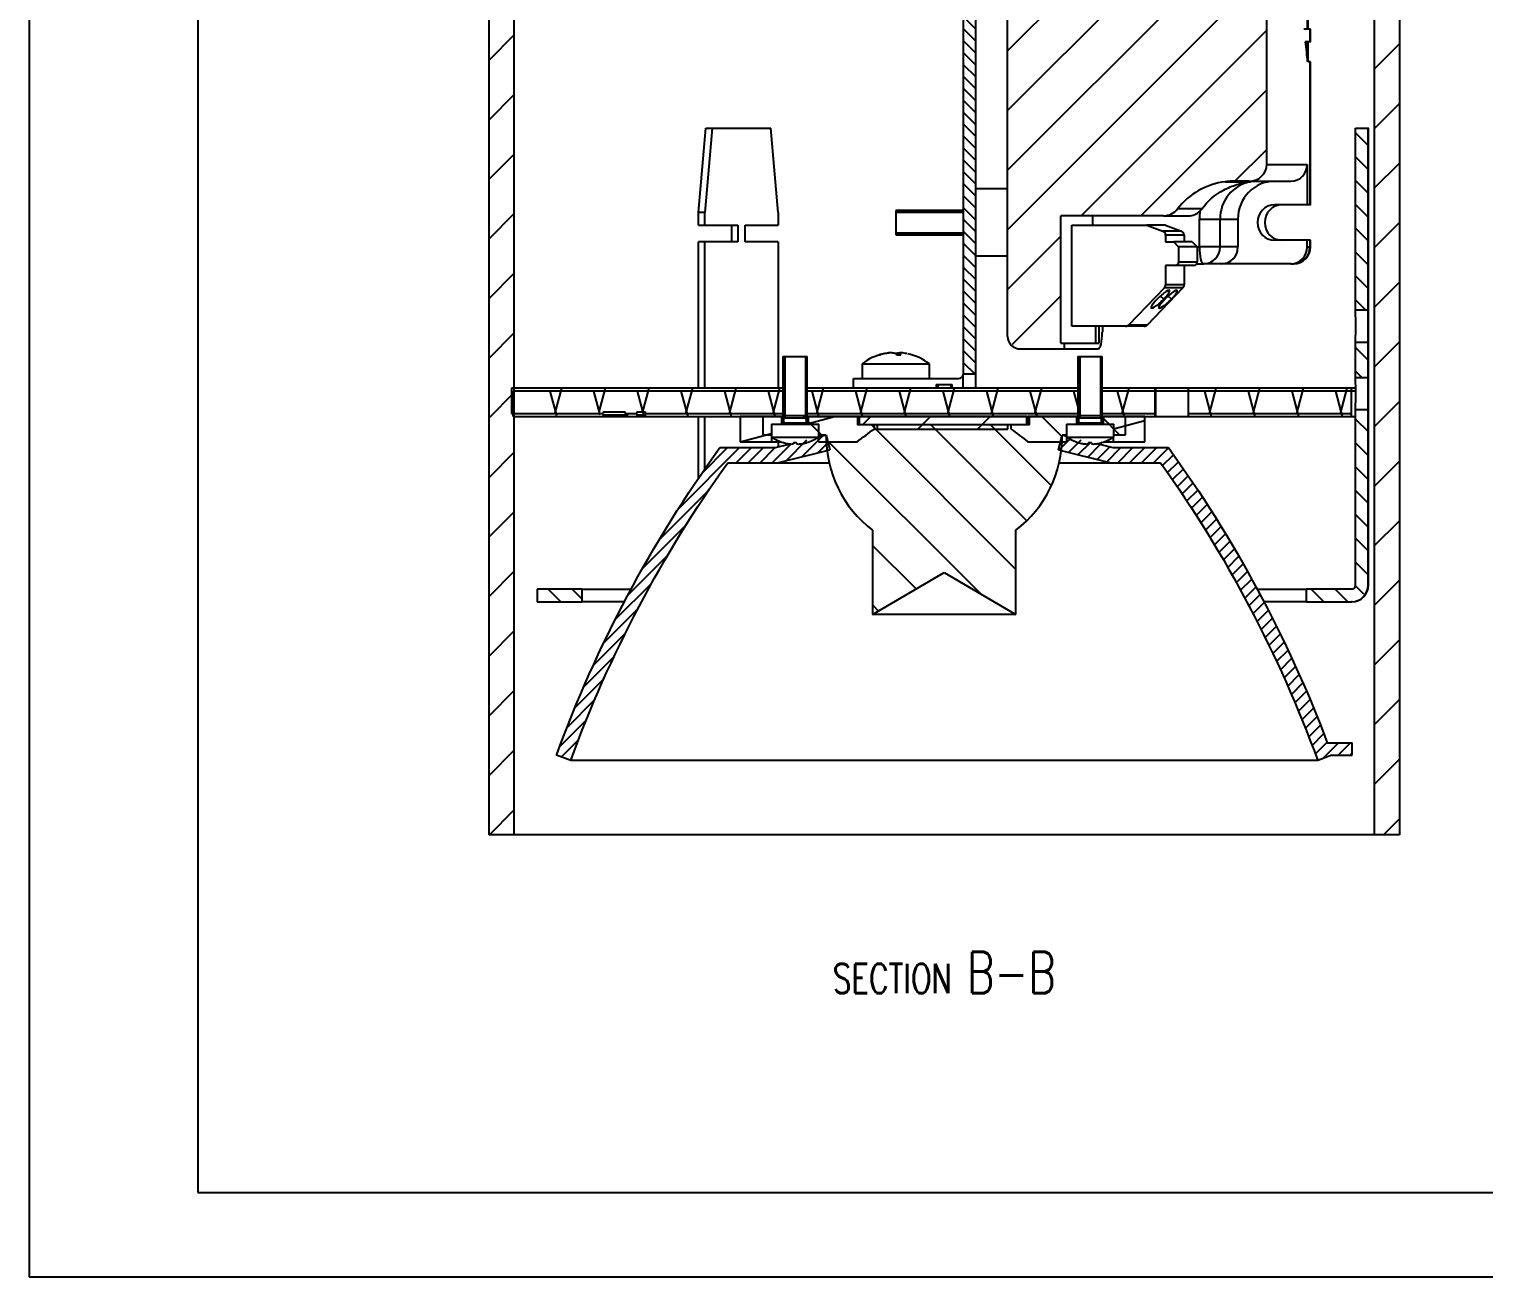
# Model space of a CAD drawing. Header units: millimetres. Extents: x 0 to 841, y 0 to 594.
# Drawn here: x 0 to 172.6, y 0 to 148 of the extents above; entities that cross this region are included whole.
import ezdxf

# ---------------------------------------------------------------- set-up
doc = ezdxf.new("R2010")
doc.units = ezdxf.units.MM
doc.layers.get('0').update_dxf_attribs({"linetype": 'CONTINUOUS'})
for name, color, linetype, true_color in [('1', 7, 'CONTINUOUS', 0xffffff), ('255', 7, 'CONTINUOUS', 0xffffff), ('256', 7, 'CONTINUOUS', 0xffffff)]:
    doc.layers.add(name, color=color, linetype=linetype, true_color=true_color)
doc.styles.add('DEFAULT', font='simplex.shx')

# ---------------------------------------------------------------- blocks, each defined once
blk = doc.blocks.new('HATCH33')
at = {"color": 2, "linetype": 'CONTINUOUS'}
for p, q in [((91.847343, 102.066069), (94.047343, 99.866069)), ((120.131614, 102.066069), (122.564095, 99.633588)), ((127.202682, 102.066069), (129.402682, 99.866069)), ((99.91841, 101.066069), (117.063121, 83.921358)), ((106.989478, 101.066069), (118.36327, 89.692277)), ((114.060546, 101.066069), (121.284029, 93.842586)), ((94.566257, 99.347155), (112.89623, 81.017182)), ((100.063121, 86.779223), (105.234366, 81.607978)), ((100.063121, 79.708155), (100.782212, 78.989064))]:
    blk.add_line(p, q, dxfattribs=at)
blk = doc.blocks.new('HATCH35')
at = {"color": 2, "linetype": 'CONTINUOUS'}
for p, q in [((61.795335, 105.066069), (62.573354, 102.162464)), ((66.971716, 105.066069), (67.723905, 102.25886)), ((72.148097, 105.066069), (72.943045, 102.099283)), ((77.324478, 105.066069), (78.128325, 102.066069)), ((82.500858, 105.066069), (83.304706, 102.066069)), ((87.677239, 105.066069), (88.481087, 102.066069)), ((92.85362, 105.066069), (93.657468, 102.066069)), ((98.030001, 105.066069), (98.833849, 102.066069)), ((103.206382, 105.066069), (104.01023, 102.066069)), ((108.382763, 105.066069), (109.186611, 102.066069)), ((113.559144, 105.066069), (114.362991, 102.066069)), ((118.735525, 105.066069), (119.539372, 102.066069)), ((123.911906, 105.066069), (124.572722, 102.599869)), ((129.088287, 105.066069), (129.892134, 102.066069)), ((139.441048, 105.066069), (140.244896, 102.066069)), ((144.617429, 105.066069), (145.421277, 102.066069)), ((149.79381, 105.066069), (150.597658, 102.066069)), ((154.970191, 105.066069), (155.774039, 102.066069))]:
    blk.add_line(p, q, dxfattribs=at)
blk = doc.blocks.new('HATCH37')
at = {"color": 2, "linetype": 'CONTINUOUS'}
for p, q in [((62.415037, 102.511501), (63.1933, 105.416018)), ((67.617003, 102.606985), (68.369681, 105.416018)), ((72.760876, 102.485666), (73.546062, 105.416018)), ((77.918595, 102.416018), (78.722443, 105.416018)), ((83.094976, 102.416018), (83.898823, 105.416018)), ((88.271357, 102.416018), (89.075204, 105.416018)), ((93.447738, 102.416018), (94.251585, 105.416018)), ((98.624119, 102.416018), (99.427966, 105.416018)), ((103.800499, 102.416018), (104.604347, 105.416018)), ((108.97688, 102.416018), (109.780728, 105.416018)), ((114.153261, 102.416018), (114.957109, 105.416018)), ((119.329642, 102.416018), (120.13349, 105.416018)), ((129.682404, 102.416018), (130.486252, 105.416018)), ((140.035166, 102.416018), (140.839013, 105.416018)), ((145.211547, 102.416018), (146.015394, 105.416018)), ((150.387928, 102.416018), (151.191775, 105.416018)), ((155.564308, 102.416018), (156.368156, 105.416018)), ((124.506023, 102.416018), (124.56755, 102.645639))]:
    blk.add_line(p, q, dxfattribs=at)
blk = doc.blocks.new('HATCH39')
at = {"color": 2, "linetype": 'CONTINUOUS'}
for p, q in [((159.563121, 221.055678), (160.923461, 222.416018)), ((54.563121, 215.050628), (57.563121, 218.050628)), ((159.563121, 213.98461), (162.563121, 216.98461)), ((54.563121, 207.97956), (57.563121, 210.97956)), ((159.563121, 206.913543), (162.563121, 209.913543)), ((54.563121, 200.908492), (57.563121, 203.908492)), ((159.563121, 199.842475), (162.563121, 202.842475)), ((54.563121, 193.837424), (57.563121, 196.837424)), ((159.563121, 192.771407), (162.563121, 195.771407)), ((54.563121, 186.766356), (57.563121, 189.766356)), ((159.563121, 185.700339), (162.563121, 188.700339)), ((54.563121, 179.695289), (57.563121, 182.695289)), ((159.563121, 178.629271), (162.563121, 181.629271)), ((54.563121, 172.624221), (57.563121, 175.624221)), ((159.563121, 171.558204), (162.563121, 174.558204)), ((54.563121, 165.553153), (57.563121, 168.553153)), ((159.563121, 164.487136), (162.563121, 167.487136)), ((54.563121, 158.482085), (57.563121, 161.482085)), ((159.563121, 157.416068), (162.563121, 160.416068)), ((54.563121, 151.411017), (57.563121, 154.411017)), ((159.563121, 150.345), (162.563121, 153.345)), ((54.563121, 144.339949), (57.563121, 147.339949)), ((159.563121, 143.273932), (162.563121, 146.273932)), ((54.563121, 137.268882), (57.563121, 140.268882)), ((159.563121, 136.202865), (162.563121, 139.202865)), ((54.563121, 130.197814), (57.563121, 133.197814)), ((159.563121, 129.131797), (162.563121, 132.131797)), ((54.563121, 123.126746), (57.563121, 126.126746)), ((159.563121, 122.060729), (162.563121, 125.060729)), ((54.563121, 116.055678), (57.563121, 119.055678)), ((159.563121, 114.989661), (162.563121, 117.989661)), ((54.563121, 108.98461), (57.563121, 111.98461)), ((159.563121, 107.918593), (162.563121, 110.918593)), ((54.563121, 101.913543), (57.563121, 104.913543)), ((159.563121, 100.847525), (162.563121, 103.847525)), ((54.563121, 94.842475), (57.563121, 97.842475)), ((159.563121, 93.776458), (162.563121, 96.776458)), ((54.563121, 87.771407), (57.563121, 90.771407)), ((159.563121, 86.70539), (162.563121, 89.70539)), ((54.563121, 80.700339), (57.563121, 83.700339)), ((159.563121, 79.634322), (162.563121, 82.634322)), ((54.563121, 73.629271), (57.563121, 76.629271)), ((159.563121, 72.563254), (162.563121, 75.563254)), ((54.563121, 66.558204), (57.563121, 69.558204)), ((159.563121, 65.492186), (162.563121, 68.492186)), ((54.563121, 59.487136), (57.563121, 62.487136)), ((159.563121, 58.421119), (162.563121, 61.421119)), ((54.563121, 52.416068), (57.563121, 55.416068)), ((160.629089, 52.416018), (162.563121, 54.350051))]:
    blk.add_line(p, q, dxfattribs=at)
blk = doc.blocks.new('HATCH41')
at = {"color": 2, "linetype": 'CONTINUOUS'}
for p, q in [((111.150156, 219.866069), (112.313121, 218.703104)), ((110.813121, 218.788891), (112.313121, 217.288891)), ((110.813121, 217.374677), (112.313121, 215.874677)), ((110.813121, 215.960464), (112.313121, 214.460464)), ((110.813121, 214.54625), (112.313121, 213.04625)), ((110.813121, 213.132036), (112.313121, 211.632036)), ((110.813121, 211.717823), (112.313121, 210.217823)), ((110.813121, 210.303609), (112.313121, 208.803609)), ((110.813121, 208.889396), (112.313121, 207.389396)), ((110.813121, 207.475182), (112.313121, 205.975182)), ((110.813121, 206.060969), (112.313121, 204.560969)), ((110.813121, 204.646755), (112.313121, 203.146755)), ((110.813121, 203.232541), (112.313121, 201.732541)), ((110.813121, 201.818328), (112.313121, 200.318328)), ((110.813121, 200.404114), (112.313121, 198.904114)), ((110.813121, 198.989901), (112.313121, 197.489901)), ((110.813121, 197.575687), (112.313121, 196.075687)), ((110.813121, 196.161474), (112.313121, 194.661474)), ((110.813121, 194.74726), (112.313121, 193.24726)), ((110.813121, 193.333047), (112.313121, 191.833047)), ((110.813121, 191.918833), (112.313121, 190.418833)), ((110.813121, 190.504619), (112.313121, 189.004619)), ((110.813121, 189.090406), (112.313121, 187.590406)), ((110.813121, 187.676192), (112.313121, 186.176192)), ((110.813121, 186.261979), (112.313121, 184.761979)), ((110.813121, 184.847765), (112.313121, 183.347765)), ((110.813121, 183.433552), (112.313121, 181.933552)), ((110.813121, 182.019338), (112.313121, 180.519338)), ((110.813121, 180.605124), (112.313121, 179.105124)), ((110.813121, 179.190911), (112.313121, 177.690911)), ((110.813121, 177.776697), (112.313121, 176.276697)), ((110.813121, 176.362484), (112.313121, 174.862484)), ((110.813121, 174.94827), (112.313121, 173.44827)), ((110.813121, 173.534057), (112.313121, 172.034057)), ((110.813121, 172.119843), (112.313121, 170.619843)), ((110.813121, 170.70563), (112.313121, 169.20563)), ((110.813121, 169.291416), (112.313121, 167.791416)), ((110.813121, 167.877202), (112.313121, 166.377202)), ((110.813121, 166.462989), (112.313121, 164.962989)), ((110.813121, 165.048775), (112.313121, 163.548775)), ((110.813121, 163.634562), (112.313121, 162.134562)), ((110.813121, 162.220348), (112.313121, 160.720348)), ((110.813121, 160.806135), (112.313121, 159.306135)), ((110.813121, 159.391921), (112.313121, 157.891921)), ((110.813121, 157.977707), (112.313121, 156.477707)), ((110.813121, 156.563494), (112.313121, 155.063494)), ((110.813121, 155.14928), (112.313121, 153.64928)), ((110.813121, 153.735067), (112.313121, 152.235067)), ((110.813121, 152.320853), (112.313121, 150.820853)), ((110.813121, 150.90664), (112.313121, 149.40664)), ((110.813121, 149.492426), (112.313121, 147.992426)), ((110.813121, 148.078213), (112.313121, 146.578213)), ((110.813121, 146.663999), (112.313121, 145.163999)), ((110.813121, 145.249785), (112.313121, 143.749785)), ((110.813121, 143.835572), (112.313121, 142.335572)), ((110.813121, 142.421358), (112.313121, 140.921358)), ((110.813121, 141.007145), (112.313121, 139.507145)), ((110.813121, 139.592931), (112.313121, 138.092931)), ((110.813121, 138.178718), (112.313121, 136.678718)), ((110.813121, 136.764504), (112.313121, 135.264504)), ((110.813121, 135.35029), (112.313121, 133.85029)), ((110.813121, 133.936077), (112.313121, 132.436077)), ((110.813121, 132.521863), (112.313121, 131.021863)), ((110.813121, 131.10765), (112.313121, 129.60765)), ((110.813121, 129.693436), (112.313121, 128.193436)), ((110.813121, 128.279223), (112.313121, 126.779223)), ((110.813121, 126.865009), (112.313121, 125.365009)), ((110.813121, 125.450796), (112.313121, 123.950796)), ((110.813121, 124.036582), (112.313121, 122.536582)), ((110.813121, 122.622368), (112.313121, 121.122368)), ((110.813121, 121.208155), (112.313121, 119.708155)), ((110.813121, 119.793941), (112.313121, 118.293941)), ((110.813121, 118.379728), (112.313121, 116.879728)), ((110.813121, 116.965514), (112.313121, 115.465514)), ((110.813121, 115.551301), (112.313121, 114.051301)), ((110.813121, 114.137087), (112.313121, 112.637087)), ((110.813121, 112.722873), (112.313121, 111.222873)), ((110.813121, 111.30866), (112.313121, 109.80866)), ((110.813121, 109.894446), (112.313121, 108.394446)), ((110.813121, 108.480233), (112.227285, 107.066069))]:
    blk.add_line(p, q, dxfattribs=at)
blk = doc.blocks.new('HATCH47')
at = {"color": 2, "linetype": 'CONTINUOUS'}
for p, q in [((88.132214, 96.566069), (90.388578, 98.822433)), ((89.800333, 96.819975), (92.274196, 99.293838)), ((91.685951, 97.291379), (94.159814, 99.765242)), ((93.571569, 97.762784), (94.785468, 98.976683)), ((122.195607, 98.10255), (123.679925, 99.586868)), ((123.326978, 97.819708), (124.811296, 99.304026)), ((124.458349, 97.536865), (125.942667, 99.021183)), ((125.589719, 97.254022), (127.074037, 98.73834)), ((126.72109, 96.971179), (128.205408, 98.455498)), ((77.035709, 91.126418), (84.27536, 98.366069)), ((79.81179, 95.316713), (82.861146, 98.366069)), ((83.889573, 96.566069), (85.689573, 98.366069)), ((85.303787, 96.566069), (87.103787, 98.366069)), ((86.718, 96.566069), (88.518, 98.366069)), ((127.852461, 96.688337), (129.530194, 98.366069)), ((129.144407, 96.566069), (130.944407, 98.366069)), ((130.558621, 96.566069), (132.358621, 98.366069)), ((131.972834, 96.566069), (133.772834, 98.366069)), ((133.387048, 96.566069), (135.173438, 98.352459)), ((134.474232, 96.23904), (135.764879, 97.529687)), ((135.059252, 95.409847), (136.351407, 96.702002)), ((135.639278, 94.575658), (136.933006, 95.869387)), ((136.214289, 93.736456), (137.509657, 95.031824)), ((74.743984, 87.42048), (80.601132, 93.277628)), ((136.784267, 92.892221), (138.081341, 94.189295)), ((137.349192, 92.042933), (138.64804, 93.34178)), ((137.909043, 91.18857), (139.209733, 92.48926)), ((138.463798, 90.329111), (139.7664, 91.631713)), ((139.013434, 89.464533), (140.318017, 90.769116)), ((139.557927, 88.594813), (140.864563, 89.901449)), ((72.783344, 84.045626), (77.960817, 89.223099)), ((140.097253, 87.719925), (141.406013, 89.028686)), ((140.631386, 86.839844), (141.942344, 88.150803)), ((141.160299, 85.954544), (142.473529, 87.267774)), ((141.683966, 85.063998), (142.999542, 86.379574)), ((71.067999, 80.916068), (75.762951, 85.61102)), ((142.202357, 84.168175), (143.520356, 85.486174)), ((142.715443, 83.267048), (144.035943, 84.587547)), ((143.223194, 82.360585), (144.546272, 83.683663)), ((69.544147, 77.978003), (73.873481, 82.307337)), ((143.725577, 81.448754), (145.051314, 82.774491)), ((144.22256, 80.531523), (145.551036, 81.86)), ((144.714108, 79.608858), (146.045407, 80.940158)), ((145.200187, 78.680724), (146.534393, 80.014929)), ((68.175396, 75.195038), (72.215305, 79.234947)), ((145.680761, 77.747084), (147.017958, 79.084281)), ((146.15579, 76.8079), (147.496067, 78.148176)), ((66.93576, 72.541188), (70.739216, 76.344645)), ((146.625238, 75.863134), (147.968682, 77.206578)), ((147.089063, 74.912745), (148.435765, 76.259447)), ((147.547223, 73.956692), (148.897276, 75.306745)), ((147.999677, 72.994932), (149.353174, 74.348429)), ((65.805909, 69.997124), (69.411524, 73.602739)), ((148.446379, 72.027421), (149.803416, 73.384458)), ((64.770997, 67.547999), (68.207951, 70.984952)), ((148.887284, 71.054112), (150.247959, 72.414787)), ((149.322344, 70.074958), (150.686756, 71.439371)), ((149.75151, 69.089911), (151.119763, 70.458164)), ((150.174732, 68.098919), (151.546929, 69.471116)), ((63.819328, 65.182115), (67.11031, 68.473098)), ((150.591957, 67.101931), (151.968205, 68.478179)), ((151.003132, 66.098892), (152.38354, 67.4793)), ((62.941485, 62.890059), (66.104556, 66.05313)), ((151.4082, 65.089746), (152.79288, 66.474427)), ((151.807103, 64.074437), (153.19617, 65.463503)), ((152.199783, 63.052903), (153.593353, 64.446473)), ((63.126037, 61.660397), (65.179571, 63.713932)), ((152.586178, 62.025084), (153.984371, 63.423277)), ((153.425854, 61.450546), (155.341377, 63.366069)), ((155.25559, 61.866069), (156.75559, 63.366069)), ((156.669804, 61.866069), (156.963121, 62.159387)), ((64.16181, 61.281957), (64.326374, 61.446521))]:
    blk.add_line(p, q, dxfattribs=at)
blk = doc.blocks.new('HATCH49')
at = {"color": 2, "linetype": 'CONTINUOUS'}
for p, q in [((116.071279, 209.061069), (120.07628, 213.066069)), ((116.071279, 201.990001), (127.147348, 213.066069)), ((116.071279, 194.918933), (134.218415, 213.066069)), ((116.071279, 187.847865), (138.019134, 209.79572)), ((116.071279, 180.776797), (139.803695, 204.509214)), ((116.071279, 173.70573), (145.532834, 203.167285)), ((116.071279, 166.634662), (146.818982, 197.382364)), ((116.071279, 159.563594), (146.818982, 190.311296)), ((116.071279, 152.492526), (146.818982, 183.240229)), ((116.071279, 145.421458), (146.818982, 176.169161)), ((116.071279, 138.35039), (146.818982, 169.098093)), ((116.071279, 131.279323), (146.818982, 162.027025)), ((116.071279, 124.208255), (146.818982, 154.955957)), ((124.800161, 125.866069), (146.818982, 147.88489)), ((131.871229, 125.866069), (146.818982, 140.813822)), ((143.042297, 129.966069), (146.818982, 133.742754)), ((116.071279, 117.137187), (122.386464, 123.452372)), ((116.658419, 110.653259), (122.386464, 116.381304))]:
    blk.add_line(p, q, dxfattribs=at)
blk = doc.blocks.new('HATCH53')
at = {"color": 2, "linetype": 'CONTINUOUS'}
for p, q in [((157.36093, 135.705482), (158.860977, 134.205435)), ((157.36093, 132.877055), (158.860977, 131.377008)), ((157.36093, 130.048628), (158.860977, 128.548581)), ((157.36093, 127.2202), (158.860977, 125.720154)), ((157.36093, 124.391773), (158.860977, 122.891727)), ((157.36093, 121.563346), (158.860977, 120.0633)), ((157.36093, 118.734919), (158.860977, 117.234872)), ((157.36093, 115.906492), (158.612278, 114.655144)), ((157.36093, 110.249638), (158.860977, 108.749591)), ((157.36093, 107.421211), (158.126204, 106.655936)), ((157.36093, 101.764356), (158.860977, 100.26431)), ((157.36093, 98.935929), (158.860977, 97.435883)), ((157.36093, 96.107502), (158.860977, 94.607455)), ((157.36093, 93.279075), (158.860977, 91.779028)), ((157.36093, 90.450648), (158.860977, 88.950601)), ((157.36093, 87.622221), (158.860977, 86.122174)), ((157.36093, 84.793794), (158.860977, 83.293747)), ((61.593705, 81.566069), (63.093705, 80.066069)), ((64.422132, 81.566069), (65.563121, 80.42508)), ((152.103373, 81.566069), (153.603373, 80.066069)), ((154.9318, 81.566069), (156.4318, 80.066069)), ((157.310578, 82.015719), (158.300282, 81.026015))]:
    blk.add_line(p, q, dxfattribs=at)
blk = doc.blocks.new('HATCH55')
at = {"color": 2, "linetype": 'CONTINUOUS'}
for p, q in [((92.46229, 101.235135), (95.563378, 102.066069)), ((128.664296, 100.582672), (132.366653, 101.574715)), ((84.367275, 99.066083), (88.069633, 100.058126)), ((123.004259, 99.066069), (123.069633, 99.083586))]:
    blk.add_line(p, q, dxfattribs=at)
blk = doc.blocks.new('HATCH61')
at = {"color": 2, "linetype": 'CONTINUOUS'}
for p, q in [((98.866914, 101.066069), (99.866914, 102.066069)), ((105.437982, 100.566069), (106.937982, 102.066069)), ((112.50905, 100.566069), (114.00905, 102.066069))]:
    blk.add_line(p, q, dxfattribs=at)

msp = doc.modelspace()

# ---------------------------------------------------------------- linework, layer by layer
at = {"layer": '1', "color": 2, "linetype": 'CONTINUOUS'}
for p, q in [((54.56, 52.42), (54.56, 222.42)), ((57.56, 52.42), (57.56, 222.42)), ((159.56, 222.42), (159.56, 52.42)), ((162.56, 222.42), (162.56, 52.42)), ((110.81, 219.87), (110.81, 107.07)), ((112.31, 107.07), (112.31, 219.87)), ((116.07, 111.57), (116.07, 211.57)), ((146.82, 131.97), (146.82, 201.57)), ((151.67, 148.02), (151.67, 150.42)), ((151.72, 148.02), (151.72, 150.42)), ((151.96, 148.02), (151.22, 148.02)), ((152.02, 148.02), (151.96, 148.02)), ((151.96, 146.52), (151.96, 148.02)), ((152.02, 146.52), (152.02, 148.02)), ((151.96, 146.52), (151.38, 146.52)), ((151.67, 144.2), (151.67, 146.52)), ((151.72, 144.12), (151.72, 146.52)), ((151.96, 146.52), (152.02, 146.52)), ((151.96, 144.12), (151.68, 144.12)), ((152.02, 144.12), (151.96, 144.12)), ((151.96, 127.17), (151.96, 144.12)), ((152.02, 127.17), (152.02, 144.12)), ((79.41, 126.27), (80.28, 136.27)), ((81.02, 136.27), (80.15, 126.27)), ((80.28, 136.27), (81.02, 136.27)), ((81.02, 136.27), (87.98, 136.27)), ((88.85, 126.27), (87.98, 136.27)), ((157.36, 136.27), (158.86, 136.27)), ((157.36, 114.66), (157.36, 136.27)), ((158.86, 114.65), (158.86, 136.27)), ((158.89, 136.27), (158.86, 136.27)), ((158.9, 126.27), (158.89, 136.27)), ((146.82, 131.97), (151.62, 131.97)), ((151.62, 131.97), (151.62, 127.17)), ((141.91, 129.9), (144.91, 129.9)), ((144.75, 129.97), (142.68, 129.97)), ((144.75, 129.97), (149.69, 129.97)), ((116.07, 129.07), (112.31, 129.07)), ((79.41, 124.77), (79.41, 126.27)), ((80.15, 126.27), (79.41, 126.27)), ((80.15, 124.77), (80.15, 126.27)), ((88.85, 126.27), (88.85, 124.77)), ((110.81, 126.5), (102.81, 126.5)), ((102.81, 126.5), (102.81, 123.63)), ((139.12, 126.69), (136.25, 126.69)), ((151.62, 127.17), (147.75, 127.17)), ((151.96, 127.17), (151.62, 127.17)), ((151.96, 127.17), (152.02, 127.17)), ((158.9, 124.77), (158.9, 126.27)), ((79.41, 124.77), (80.15, 124.77)), ((80.15, 124.77), (84.06, 124.77)), ((83.32, 124.77), (83.32, 122.77)), ((84.06, 124.77), (84.06, 122.77)), ((84.93, 122.77), (84.93, 124.77)), ((84.93, 124.77), (88.85, 124.77)), ((122.39, 110.77), (122.39, 125.87)), ((134.58, 125.87), (122.39, 125.87)), ((123.71, 124.77), (132.6, 124.77)), ((123.71, 112.77), (123.71, 124.77)), ((126.18, 124.77), (126.18, 125.87)), ((132.6, 124.77), (134.5, 124.05)), ((134.8, 124.77), (132.6, 124.77)), ((134.58, 125.87), (137.56, 125.87)), ((134.8, 124.77), (136.7, 124.05)), ((138.84, 122.17), (138.84, 125.47)), ((138.84, 125.47), (141.29, 125.47)), ((141.29, 125.47), (143.41, 125.47)), ((141.29, 122.17), (141.29, 125.47)), ((143.41, 125.47), (143.41, 122.17)), ((158.9, 124.77), (158.86, 124.77)), ((158.86, 124.77), (158.86, 122.77)), ((79.41, 105.42), (79.41, 122.77)), ((80.15, 122.77), (79.41, 122.77)), ((84.06, 122.77), (80.15, 122.77)), ((80.15, 105.42), (80.15, 122.77)), ((88.85, 122.77), (84.93, 122.77)), ((88.85, 122.77), (88.85, 105.42)), ((102.81, 123.63), (110.81, 123.63)), ((136.7, 124.05), (134.5, 124.05)), ((134.82, 123.58), (134.82, 122.77)), ((137.02, 123.58), (134.82, 123.58)), ((134.82, 122.77), (135.79, 122.77)), ((136.36, 122.17), (135.79, 122.77)), ((137.99, 122.77), (135.79, 122.77)), ((137.02, 123.58), (137.02, 122.77)), ((137.99, 122.77), (138.56, 122.17)), ((151.62, 122.97), (147.75, 122.97)), ((151.62, 122.17), (151.62, 122.97)), ((151.96, 122.97), (151.62, 122.97)), ((152.02, 122.97), (151.96, 122.97)), ((151.96, 122.17), (151.96, 122.97)), ((152.02, 122.17), (152.02, 122.97)), ((158.86, 122.77), (158.9, 122.77)), ((158.9, 82.07), (158.9, 122.77)), ((116.07, 121.07), (112.31, 121.07)), ((136.36, 122.17), (136.36, 120.37)), ((138.56, 122.17), (136.36, 122.17)), ((138.56, 122.17), (138.84, 122.17)), ((138.56, 122.17), (138.56, 120.37)), ((141.29, 122.17), (138.84, 122.17)), ((143.41, 122.17), (141.29, 122.17)), ((151.62, 122.17), (151.96, 122.17)), ((151.96, 122.17), (152.02, 122.17)), ((135.98, 119.97), (134.82, 119.97)), ((134.82, 119.97), (134.82, 117.67)), ((138.18, 119.97), (135.98, 119.97)), ((138.56, 120.37), (136.36, 120.37)), ((137.02, 119.97), (137.02, 117.67)), ((138.51, 120.17), (139.35, 120.17)), ((141.48, 120.17), (139.35, 120.17)), ((149.69, 120.17), (141.48, 120.17)), ((149.69, 120.17), (150.02, 120.17)), ((137.02, 117.67), (134.82, 117.67)), ((134.68, 117.32), (130.42, 112.91)), ((136.88, 117.32), (132.62, 112.91)), ((134.6, 115.97), (134.22, 116.35)), ((136.88, 117.32), (134.68, 117.32)), ((135.51, 115.97), (135.13, 116.35)), ((130.08, 112.77), (123.71, 112.77)), ((126.55, 110.77), (126.55, 112.77)), ((126.93, 110.77), (126.93, 112.77)), ((127.32, 112.77), (127.32, 112.07)), ((132.28, 112.77), (130.08, 112.77)), ((132.62, 112.91), (130.42, 112.91)), ((122.39, 110.77), (122.8, 110.77)), ((122.8, 110.77), (122.8, 110.07)), ((122.8, 110.77), (126.93, 110.77)), ((157.36, 106.66), (157.36, 110.87)), ((158.86, 106.65), (158.86, 110.88)), ((89.43, 109.17), (89.43, 102.17)), ((89.43, 109.17), (92.3, 109.17)), ((89.65, 109.17), (89.65, 101.92)), ((92.09, 109.17), (92.09, 101.92)), ((92.3, 102.17), (92.3, 109.17)), ((101.48, 109.53), (101.49, 109.51)), ((102.13, 109.61), (102.13, 109.6)), ((102.83, 109.53), (102.83, 109.49)), ((103.28, 109.61), (103.24, 109.36)), ((103.31, 109.53), (103.29, 109.36)), ((117.62, 110.07), (122.8, 110.07)), ((122.8, 110.07), (126.8, 110.07)), ((124.43, 109.17), (124.43, 102.17)), ((124.43, 109.17), (127.3, 109.17)), ((124.65, 109.17), (124.65, 101.92)), ((127.09, 109.17), (127.09, 101.92)), ((127.3, 102.17), (127.3, 109.17)), ((98.81, 108.29), (98.81, 106.57)), ((98.81, 108.29), (102.81, 108.29)), ((102.81, 108.29), (106.81, 108.29)), ((106.81, 106.57), (106.81, 108.29)), ((112.31, 107.07), (110.81, 107.07)), ((110.81, 105.42), (110.81, 107.07)), ((112.31, 105.42), (112.31, 107.07)), ((89.43, 105.42), (57.21, 105.42)), ((57.21, 105.42), (57.21, 102.42)), ((124.43, 105.42), (92.3, 105.42)), ((97.81, 106.57), (110.31, 106.57)), ((97.81, 105.42), (97.81, 106.57)), ((102.81, 106.57), (103.55, 106.57)), ((107.62, 105.87), (107.62, 105.42)), ((107.62, 105.87), (109.51, 105.87)), ((109.51, 105.42), (109.51, 105.87)), ((133.56, 105.42), (127.3, 105.42)), ((133.56, 105.42), (133.56, 102.42)), ((133.67, 105.42), (133.56, 105.42)), ((137.56, 105.42), (133.67, 105.42)), ((133.67, 105.07), (133.67, 105.42)), ((156.83, 105.42), (137.56, 105.42)), ((137.56, 102.42), (137.56, 105.42)), ((156.83, 105.42), (156.83, 102.42)), ((157.37, 105.42), (156.83, 105.42)), ((89.43, 105.07), (57.42, 105.07)), ((57.42, 102.07), (57.42, 105.07)), ((124.43, 105.07), (92.3, 105.07)), ((133.56, 105.07), (127.3, 105.07)), ((133.56, 105.07), (133.56, 102.07)), ((133.67, 105.07), (133.56, 105.07)), ((133.67, 102.07), (133.67, 105.07)), ((137.56, 105.07), (133.67, 105.07)), ((137.56, 102.07), (137.56, 105.07)), ((156.83, 105.07), (137.56, 105.07)), ((156.83, 105.07), (156.83, 102.07)), ((157.37, 105.07), (156.83, 105.07)), ((57.21, 102.42), (68.11, 102.42)), ((57.42, 102.07), (68.11, 102.07)), ((68.11, 102.62), (70.7, 102.62)), ((68.11, 102.62), (68.11, 102.42)), ((68.11, 102.27), (68.11, 102.07)), ((68.11, 102.27), (70.99, 102.27)), ((68.11, 102.07), (70.99, 102.07)), ((70.7, 102.42), (70.7, 102.62)), ((70.7, 102.42), (72.11, 102.42)), ((70.99, 102.07), (70.99, 102.27)), ((70.99, 102.07), (72.11, 102.07)), ((72.11, 102.62), (73.11, 102.62)), ((72.11, 102.62), (72.11, 102.42)), ((72.11, 102.27), (72.11, 102.07)), ((72.11, 102.27), (73.11, 102.27)), ((72.11, 102.07), (73.11, 102.07)), ((73.11, 102.42), (73.11, 102.62)), ((73.11, 102.42), (89.43, 102.42)), ((73.11, 102.07), (73.11, 102.27)), ((73.11, 102.07), (89.46, 102.07)), ((79.41, 94.73), (79.41, 102.07)), ((80.15, 95.81), (80.15, 102.07)), ((89.27, 102.07), (84.37, 102.07)), ((84.37, 102.07), (84.37, 99.07)), ((87.06, 102.07), (87.06, 99.87)), ((89.46, 102.07), (87.06, 102.07)), ((89.27, 102.07), (89.27, 101.17)), ((89.27, 102.07), (89.46, 102.07)), ((89.43, 102.17), (89.51, 101.92)), ((89.43, 102.17), (92.3, 102.17)), ((89.51, 101.92), (89.51, 101.27)), ((89.51, 101.92), (92.23, 101.92)), ((92.23, 101.92), (92.3, 102.17)), ((92.23, 101.27), (92.23, 101.92)), ((92.27, 102.07), (124.46, 102.07)), ((98.46, 102.07), (92.27, 102.07)), ((92.27, 102.07), (92.46, 102.07)), ((92.3, 102.42), (124.43, 102.42)), ((92.46, 101.17), (92.46, 102.07)), ((98.27, 102.07), (92.46, 102.07)), ((98.27, 102.07), (98.27, 101.07)), ((118.37, 102.07), (98.37, 102.07)), ((98.37, 102.07), (98.37, 101.07)), ((98.46, 102.07), (98.46, 101.07)), ((118.37, 101.07), (118.37, 102.07)), ((118.47, 101.07), (118.47, 102.07)), ((124.27, 102.07), (118.47, 102.07)), ((118.66, 101.07), (118.66, 102.07)), ((124.46, 102.07), (118.66, 102.07)), ((124.27, 102.07), (124.27, 101.17)), ((124.27, 102.07), (124.46, 102.07)), ((124.43, 102.17), (124.51, 101.92)), ((124.43, 102.17), (127.3, 102.17)), ((124.51, 101.92), (124.51, 101.27)), ((124.51, 101.92), (127.23, 101.92)), ((127.23, 101.92), (127.3, 102.17)), ((127.23, 101.27), (127.23, 101.92)), ((127.27, 102.07), (133.56, 102.07)), ((130.06, 102.07), (127.27, 102.07)), ((127.27, 102.07), (127.46, 102.07)), ((127.3, 102.42), (133.56, 102.42)), ((132.37, 102.07), (127.46, 102.07)), ((127.46, 101.17), (127.46, 102.07)), ((130.06, 99.87), (130.06, 102.07)), ((132.37, 99.07), (132.37, 102.07)), ((133.56, 102.07), (133.67, 102.07)), ((133.67, 102.07), (137.56, 102.07)), ((137.56, 102.42), (156.83, 102.42)), ((137.56, 102.07), (156.83, 102.07)), ((156.83, 102.07), (157.36, 102.07)), ((157.36, 82.07), (157.36, 102.87)), ((158.86, 82.07), (158.86, 102.88)), ((88.07, 101.17), (88.07, 99.62)), ((88.07, 101.17), (93.67, 101.17)), ((90.87, 101.27), (89.51, 101.27)), ((92.23, 101.27), (90.87, 101.27)), ((93.67, 99.62), (93.67, 101.17)), ((100.24, 101.07), (98.27, 101.07)), ((100.62, 101.07), (98.37, 101.07)), ((118.66, 101.07), (98.46, 101.07)), ((100.24, 101.07), (100.24, 100.57)), ((100.24, 100.57), (100.67, 100.57)), ((100.62, 101.07), (100.62, 100.67)), ((100.72, 100.57), (101.86, 100.57)), ((101.86, 100.57), (101.86, 100.57)), ((101.86, 100.57), (101.87, 100.57)), ((101.86, 100.57), (101.87, 100.57)), ((101.87, 100.57), (101.87, 100.57)), ((101.87, 100.57), (114.87, 100.57)), ((114.87, 100.57), (114.87, 100.57)), ((114.87, 100.57), (114.87, 100.57)), ((114.87, 100.57), (114.87, 100.57)), ((114.87, 100.57), (116.02, 100.57)), ((114.87, 100.57), (114.87, 100.57)), ((116.12, 100.67), (116.12, 101.07)), ((118.37, 101.07), (116.12, 101.07)), ((116.49, 100.57), (116.49, 101.07)), ((118.47, 101.07), (116.49, 101.07)), ((123.07, 101.17), (123.07, 99.62)), ((123.07, 101.17), (128.67, 101.17)), ((125.87, 101.27), (124.51, 101.27)), ((127.23, 101.27), (125.87, 101.27)), ((128.67, 99.62), (128.67, 101.17)), ((84.37, 99.07), (88.07, 99.07)), ((87.06, 99.87), (88.07, 99.87)), ((88.07, 99.62), (88.07, 99.07)), ((88.07, 99.62), (93.67, 99.62)), ((88.07, 99.07), (89.16, 99.07)), ((88.56, 98.37), (90.33, 98.81)), ((88.85, 99.07), (88.85, 98.44)), ((89.49, 98.96), (89.49, 98.96)), ((90.69, 98.9), (90.94, 98.96)), ((90.69, 98.96), (90.69, 98.85)), ((91.05, 98.85), (91.04, 98.96)), ((92.25, 98.96), (92.24, 98.96)), ((93.66, 99.07), (93.66, 99.62)), ((93.66, 99.07), (98.24, 99.07)), ((93.67, 99.64), (94.56, 99.87)), ((93.67, 99.87), (94.56, 99.87)), ((94.56, 99.87), (95, 98.12)), ((118.49, 99.07), (123.07, 99.07)), ((122.13, 98.12), (122.56, 99.87)), ((122.56, 99.87), (123.07, 99.74)), ((122.56, 99.87), (123.07, 99.87)), ((123.07, 99.62), (123.07, 99.07)), ((123.07, 99.62), (128.67, 99.62)), ((124.49, 98.96), (124.49, 98.96)), ((125.69, 98.96), (125.69, 98.85)), ((126.05, 98.85), (126.04, 98.96)), ((126.68, 98.84), (128.56, 98.37)), ((127.25, 98.96), (127.24, 98.96)), ((127.57, 99.07), (128.66, 99.07)), ((128.66, 99.07), (128.66, 99.62)), ((128.66, 99.07), (132.37, 99.07)), ((128.67, 99.87), (130.06, 99.87)), ((81.96, 98.37), (88.56, 98.37)), ((88.78, 96.57), (95, 98.12)), ((122.13, 98.12), (128.34, 96.57)), ((128.56, 98.37), (135.16, 98.37)), ((82.89, 96.57), (88.78, 96.57)), ((88.78, 96.57), (94.92, 96.57)), ((122.21, 96.57), (128.34, 96.57)), ((128.34, 96.57), (134.24, 96.57)), ((100.06, 88.57), (100.06, 78.57)), ((117.06, 78.57), (117.06, 88.57)), ((100.06, 78.57), (108.56, 83.57)), ((108.56, 83.57), (117.06, 78.57)), ((65.56, 81.57), (60.27, 81.57)), ((60.27, 81.57), (60.27, 80.07)), ((65.56, 81.57), (65.56, 80.07)), ((65.56, 81.57), (71.41, 81.57)), ((145.71, 81.57), (151.56, 81.57)), ((151.56, 80.07), (151.56, 81.57)), ((156.86, 81.57), (151.56, 81.57)), ((158.86, 82.07), (158.9, 82.07)), ((60.27, 80.07), (65.56, 80.07)), ((70.62, 80.07), (65.56, 80.07)), ((151.56, 80.07), (146.51, 80.07)), ((151.56, 80.07), (156.86, 80.07)), ((156.9, 80.07), (156.86, 80.07)), ((156.96, 80.07), (156.9, 80.07)), ((156.96, 80.07), (156.96, 80.07)), ((108.56, 78.57), (100.06, 78.57)), ((117.06, 78.57), (108.56, 78.57)), ((154.01, 63.37), (156.96, 63.37)), ((156.96, 61.87), (156.96, 63.37)), ((64.25, 61.25), (62.56, 61.87)), ((108.56, 61.25), (64.25, 61.25)), ((152.87, 61.25), (108.56, 61.25)), ((154.56, 61.87), (152.87, 61.25)), ((154.56, 61.87), (156.96, 61.87)), ((57.56, 52.42), (54.56, 52.42)), ((159.56, 52.42), (57.56, 52.42)), ((162.56, 52.42), (159.56, 52.42))]:
    msp.add_line(p, q, dxfattribs=at)
at = {"layer": '1', "color": 252, "linetype": 'CONTINUOUS'}
for p, q in [((102.81, 126.29), (110.81, 126.29)), ((102.81, 123.85), (110.81, 123.85)), ((107.79, 105.87), (107.79, 105.42)), ((109.34, 105.87), (109.34, 105.42))]:
    msp.add_line(p, q, dxfattribs=at)
at = {"layer": '1', "color": 2, "linetype": 'CONTINUOUS'}
for centre, radius, start, end in [((150.02, 122.17), 2, 270, 0), ((102.81, 103.17), 6.5, 102.6134, 127.9799), ((102.81, 103.17), 6.5, 52.0201, 77.3866), ((110.31, 107.07), 0.5, 270, 0), ((90.87, 103.77), 5, 235.9442, 253.9924), ((90.87, 103.77), 5, 286.0076, 304.0558), ((108.56, 99.69), 14, 179.2843, 232.6224), ((108.56, 99.69), 14, 307.3776, 0.7157), ((125.87, 103.77), 5, 235.9442, 253.9924), ((125.87, 103.77), 5, 286.0076, 304.0558)]:
    msp.add_arc(centre, radius, start, end, dxfattribs=at)
at = {"layer": '1', "color": 2, "linetype": 'CONTINUOUS', "extrusion": (0, 0, -1)}
for centre, radius, start, end in [((-89.41, 101.27), 0.1, 180, 270), ((-92.33, 101.27), 0.1, 270, 360), ((-124.41, 101.27), 0.1, 180, 270), ((-127.33, 101.27), 0.1, 270, 360), ((-203.45, 10.39), 150, 20.0708, 35.91), ((-13.67, 10.39), 150, 144.09, 159.318), ((-203.45, 10.39), 148.2, 20.0708, 35.5555), ((-13.67, 10.39), 148.2, 144.4445, 159.9292)]:
    msp.add_arc(centre, radius, start, end, dxfattribs=at)
at = {"layer": '1', "color": 2, "linetype": 'CONTINUOUS'}
for centre, major_axis, ratio, start_param, end_param in [((163.21, 166.77), (0, 50), 0.258819, 1.987775, 2.040924), ((144.75, 131.97), (2.07, 0), 0.965926, 4.712389, 6.283185), ((149.69, 131.97), (0, 2), 0.965926, 3.141593, 4.712389), ((142.94, 121.97), (8.28, 0), 0.965926, 1.695553, 2.510534), ((145.63, 125.47), (0, 4.5), 0.965926, 0.166426, 1.570796), ((142.68, 125.47), (-4.66, 0), 0.965926, 4.712389, 4.878815), ((147.75, 125.47), (0, -4.5), 0.965926, 3.141593, 4.712389), ((134.58, 127.87), (2.07, 0), 0.965926, 4.712389, 5.652126), ((137.56, 127.87), (0, -2), 0.965926, 0, 0.772999), ((145.11, 125.47), (0, 6.5), 0.965926, 1.421261, 1.570796), ((147.75, 125.07), (0, -2.1), 0.965926, 3.141593, 6.283185), ((148.61, 125.07), (0, -2.1), 0.965926, 3.141593, 6.283185), ((134.34, 123.58), (0, -0.5), 0.965926, 1.570796, 2.792527), ((136.54, 123.58), (0, 0.5), 0.965926, 4.712389, 5.934119), ((139.35, 122.17), (0, 2), 0.258819, 1.570796, 3.141593), ((139.35, 122.17), (0, -2), 0.965926, 0, 1.570796), ((141.48, 122.17), (0, 2), 0.965926, 3.141593, 4.712389), ((149.69, 122.17), (0, -2), 0.965926, 0, 1.570796), ((150.02, 122.17), (0, 2), 0.965926, 3.141593, 4.712389), ((135.98, 120.37), (0, -0.4), 0.965926, 0, 1.570796), ((138.18, 120.37), (0, 0.4), 0.965926, 3.141593, 4.712389), ((134.34, 117.67), (0, -0.5), 0.965926, 0.785398, 1.570796), ((136.54, 117.67), (0, 0.5), 0.965926, 3.926991, 4.712389), ((134.21, 115.97), (1.08, 1.04), 0.183013, 1.758045, 4.899638), ((134.21, 115.97), (1.08, 1.04), 0.183013, 4.899638, 8.041231), ((135.12, 115.97), (1.08, 1.04), 0.183013, 1.758045, 4.899638), ((135.12, 115.97), (1.08, 1.04), 0.183013, 4.899638, 8.041231), ((108.56, 112.77), (244.71, 0), 0.007886, 1.363777, 1.370037), ((157.36, 112.77), (0, 1.93), 0.007886, 3.342359, 6.082516), ((158.86, 112.77), (0, 1.93), 0.007886, 3.348644, 6.076233), ((130.08, 113.27), (0, -0.5), 0.965926, 0, 0.785398), ((132.28, 113.27), (0, 0.5), 0.965926, 3.141593, 3.926991), ((117.62, 111.57), (-1.55, 0), 0.965926, 0, 1.570796), ((126.8, 112.07), (0, 2), 0.258819, 3.141593, 4.712389), ((108.56, 112.77), (244.71, 0), 0.007886, 4.913149, 4.919408), ((102.86, 103.19), (-2.67, 5.92), 0.979442, 6.069851, 6.176963), ((104.39, 104.3), (-3.63, 5.02), 0.150503, 6.134738, 6.215132), ((102.76, 103.19), (-2.67, -5.92), 0.979442, 3.75957, 3.866682), ((103.23, 103.35), (-2.63, 5.89), 0.81343, 5.983314, 6.106359), ((102.97, 103.35), (-4.94, 4.15), 0.950639, 5.485734, 5.608779), ((103.56, 103.35), (-1.56, 6.26), 0.199726, 6.156265, 6.184285), ((103.46, 103.35), (-1.81, 6.19), 0.530976, 5.957299, 6.080344), ((103.07, 103.19), (-0.55, 6.47), 0.183916, 5.95819, 6.065302), ((102.55, 103.19), (-0.55, -6.47), 0.183916, 3.359476, 3.37364), ((102.17, 103.35), (-1.81, -6.19), 0.530976, 3.344434, 3.467479), ((102.52, 104.3), (-6, -1.56), 0.801499, 4.358455, 4.438849), ((102.66, 103.35), (-4.94, -4.15), 0.950639, 3.911024, 3.939044), ((102.06, 103.35), (-1.56, -6.26), 0.199726, 3.240493, 3.363538), ((102.55, 103.19), (-0.55, -6.47), 0.183916, 2.84772, 2.954833), ((102.39, 103.35), (-2.63, -5.89), 0.81343, 3.318419, 3.441464), ((108.56, 104.77), (244.71, 0), 0.007886, 1.363777, 1.370037), ((157.36, 104.77), (0, 1.93), 0.007886, 3.342359, 6.082516), ((158.86, 104.77), (0, 1.93), 0.007886, 3.348644, 6.076233), ((108.56, 104.77), (244.71, 0), 0.007886, 4.913149, 4.919408), ((90.87, 103.75), (5, 0), 0.997329, 4.433165, 4.531633), ((91.07, 103.65), (2.44, 4.33), 0.903183, 3.458143, 3.568175), ((91.35, 103.65), (1.13, 4.84), 0.374111, 3.272112, 3.382144), ((90.87, 103.04), (4.81, 0), 0.847998, 4.676365, 4.748413), ((90.38, 103.65), (1.13, -4.84), 0.374111, 6.042634, 6.152666), ((90.67, 103.65), (2.44, -4.33), 0.903183, 5.856603, 5.966635), ((90.87, 103.75), (5, 0), 0.997329, 4.893145, 4.991613), ((125.87, 103.75), (5, 0), 0.997329, 4.433165, 4.531633), ((126.07, 103.65), (2.44, 4.33), 0.903183, 3.458143, 3.568175), ((126.35, 103.65), (1.13, 4.84), 0.374111, 3.272112, 3.382144), ((125.87, 103.04), (4.81, 0), 0.847998, 4.676365, 4.748413), ((125.38, 103.65), (1.13, -4.84), 0.374111, 6.042634, 6.152666), ((125.67, 103.65), (2.44, -4.33), 0.903183, 5.856603, 5.966635), ((125.87, 103.75), (5, 0), 0.997329, 4.893145, 4.991613), ((156.86, 82.07), (2, 0), 0.999969, 4.712389, 6.283185), ((156.86, 82.07), (0.5, 0), 0.999969, 4.712389, 6.283185), ((156.9, 82.07), (0, 2), 0.999969, 3.141593, 4.712389)]:
    msp.add_ellipse(centre, major_axis=major_axis, ratio=ratio, start_param=start_param, end_param=end_param, dxfattribs=at)
for points, knots in [([(139.12, 126.69), (139.79, 127.62), (140.69, 128.38), (142.2, 129.19), (142.74, 129.41), (143.56, 129.66), (143.84, 129.73), (144.26, 129.81), (144.4, 129.84), (144.67, 129.88), (144.87, 129.9), (144.91, 129.9)], [0, 0, 0, 0, 0.5, 0.5, 0.75, 0.75, 0.875, 0.875, 0.9375, 0.9375, 1, 1, 1, 1]), ([(100.62, 100.67), (100.62, 100.67), (100.62, 100.67), (100.62, 100.65), (100.62, 100.64), (100.63, 100.62), (100.63, 100.61), (100.65, 100.59), (100.66, 100.59), (100.68, 100.57), (100.69, 100.57), (100.7, 100.57), (100.71, 100.57), (100.72, 100.57)], [0, 0, 0, 0, 0.006561, 0.006561, 0.221286, 0.221286, 0.43601, 0.43601, 0.650751, 0.650751, 0.865517, 0.865517, 1, 1, 1, 1]), ([(116.02, 100.57), (116.02, 100.57), (116.02, 100.57), (116.03, 100.57), (116.04, 100.57), (116.06, 100.58), (116.07, 100.58), (116.09, 100.6), (116.1, 100.6), (116.1, 100.62), (116.11, 100.63), (116.11, 100.64), (116.12, 100.65), (116.12, 100.67), (116.12, 100.67), (116.12, 100.67)], [0, 0, 0, 0, 0.005085, 0.005085, 0.220081, 0.220081, 0.435076, 0.435076, 0.650055, 0.650055, 0.78344, 0.78344, 0.998358, 0.998358, 1, 1, 1, 1])]:
    msp.add_open_spline(points, degree=3, knots=knots, dxfattribs=at)
for points in [[(138.91, 126.43), (138.94, 126.47), (139.02, 126.55), (139.09, 126.64), (139.12, 126.69)], [(98.24, 99.07), (98.91, 99.57), (99.58, 100.07), (100.24, 100.57)], [(116.49, 100.57), (117.16, 100.07), (117.82, 99.57), (118.49, 99.07)]]:
    msp.add_open_spline(points, degree=3, dxfattribs=at)
at = {"layer": '256', "color": 3, "linetype": 'CONTINUOUS'}
for p, q in [((0, 594), (0, 0)), ((0, 0), (841, 0))]:
    msp.add_line(p, q, dxfattribs=at)
at = {"layer": '256', "color": 2, "linetype": 'CONTINUOUS'}
for p, q in [((20, 584), (20, 10)), ((20, 10), (831, 10))]:
    msp.add_line(p, q, dxfattribs=at)

# ---------------------------------------------------------------- block references
at = {"layer": '1', "color": 2, "linetype": 'CONTINUOUS', "lineweight": -3}
for name in ['HATCH39', 'HATCH41', 'HATCH49', 'HATCH53', 'HATCH37', 'HATCH35', 'HATCH55', 'HATCH33', 'HATCH61', 'HATCH47']:
    msp.add_blockref(name, (0, 0), dxfattribs=at)

# ---------------------------------------------------------------- texts
at = {"layer": '255', "color": 3, "linetype": 'CONTINUOUS', "insert": (108.56, 33.65), "char_height": 3.5, "attachment_point": 8, "line_spacing_factor": 0.903614, "style": 'DEFAULT'}
msp.add_mtext('\\W00.737;SECTION \\H4.90;B-B\\H3.50; ', dxfattribs=at)

doc.saveas('drawing.dxf')
